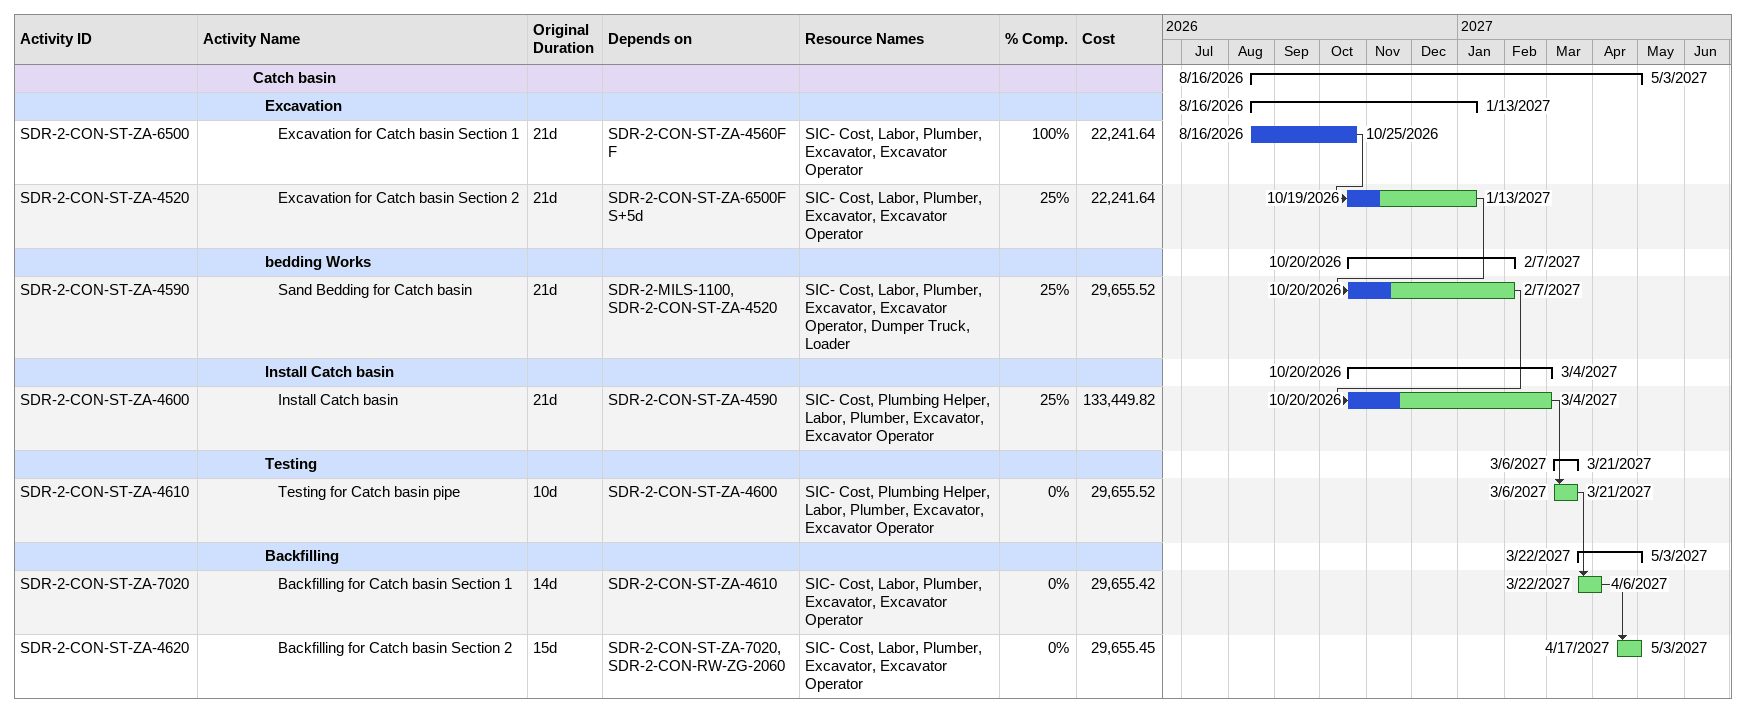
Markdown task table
| ID | Level | Task | Original duration | Start | Finish | Predecessors | Resources | % complete | Cost |
|---|---|---|---|---|---|---|---|---|---|
|  | 5 | **Catch basin** |  | 2026-08-16 | 2027-05-03 |  |  |  |  |
|  | 6 | **Excavation** |  | 2026-08-16 | 2027-01-13 |  |  |  |  |
| SDR-2-CON-ST-ZA-6500 | 7 | Excavation for Catch basin Section 1 | 21d | 2026-08-16 | 2026-10-25 | SDR-2-CON-ST-ZA-4560FF | SIC- Cost, Labor, Plumber, Excavator, Excavator Operator | 100 | 22241.64 |
| SDR-2-CON-ST-ZA-4520 | 7 | Excavation for Catch basin Section 2 | 21d | 2026-10-19 | 2027-01-13 | SDR-2-CON-ST-ZA-6500FS+5d | SIC- Cost, Labor, Plumber, Excavator, Excavator Operator | 25 | 22241.64 |
|  | 6 | **bedding Works** |  | 2026-10-20 | 2027-02-07 |  |  |  |  |
| SDR-2-CON-ST-ZA-4590 | 7 | Sand Bedding for Catch basin | 21d | 2026-10-20 | 2027-02-07 | SDR-2-MILS-1100, SDR-2-CON-ST-ZA-4520 | SIC- Cost, Labor, Plumber, Excavator, Excavator Operator, Dumper Truck, Loader | 25 | 29655.52 |
|  | 6 | **Install Catch basin** |  | 2026-10-20 | 2027-03-04 |  |  |  |  |
| SDR-2-CON-ST-ZA-4600 | 7 | Install Catch basin | 21d | 2026-10-20 | 2027-03-04 | SDR-2-CON-ST-ZA-4590 | SIC- Cost, Plumbing Helper, Labor, Plumber, Excavator, Excavator Operator | 25 | 133449.82 |
|  | 6 | **Testing** |  | 2027-03-06 | 2027-03-21 |  |  |  |  |
| SDR-2-CON-ST-ZA-4610 | 7 | Testing for Catch basin pipe | 10d | 2027-03-06 | 2027-03-21 | SDR-2-CON-ST-ZA-4600 | SIC- Cost, Plumbing Helper, Labor, Plumber, Excavator, Excavator Operator | 0 | 29655.52 |
|  | 6 | **Backfilling** |  | 2027-03-22 | 2027-05-03 |  |  |  |  |
| SDR-2-CON-ST-ZA-7020 | 7 | Backfilling for Catch basin Section 1 | 14d | 2027-03-22 | 2027-04-06 | SDR-2-CON-ST-ZA-4610 | SIC- Cost, Labor, Plumber, Excavator, Excavator Operator | 0 | 29655.42 |
| SDR-2-CON-ST-ZA-4620 | 7 | Backfilling for Catch basin Section 2 | 15d | 2027-04-17 | 2027-05-03 | SDR-2-CON-ST-ZA-7020, SDR-2-CON-RW-ZG-2060 | SIC- Cost, Labor, Plumber, Excavator, Excavator Operator | 0 | 29655.45 |
